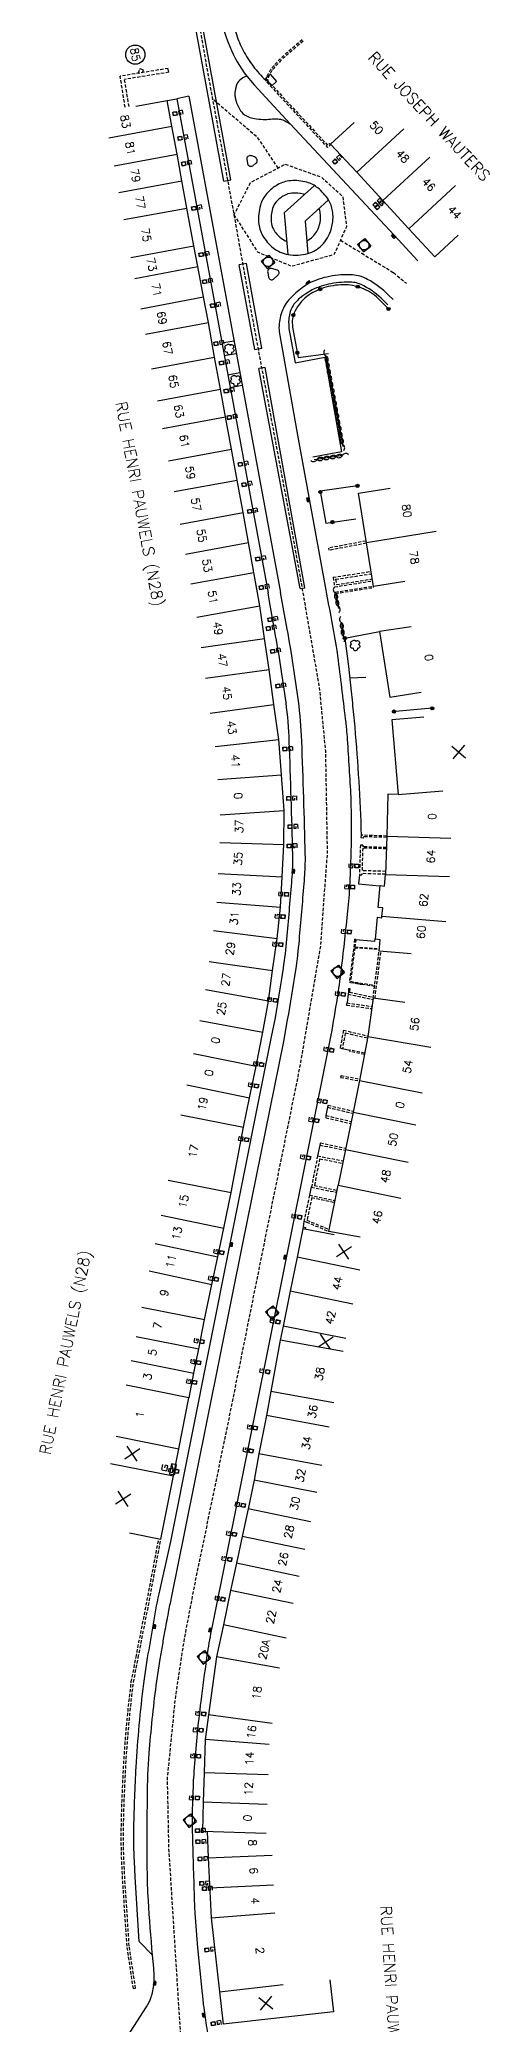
# Model space of a CAD drawing. Header units: millimetres. Extents: x 146015 to 146986, y 143000 to 144000.
# Drawn here: x 146313.3 to 146383.5, y 143226.3 to 143536.3 of the extents above; entities that cross this region are included whole.
import ezdxf
from ezdxf.enums import TextEntityAlignment as Align

# ---------------------------------------------------------------- set-up
doc = ezdxf.new("R2010")
doc.units = ezdxf.units.MM
doc.linetypes.add('DASHED', pattern=[0.75, 0.5, -0.25])
doc.layers.get('0').update_dxf_attribs({"linetype": 'CONTINUOUS'})
for name, color, linetype in [('W0001', 6, 'DASHED'), ('W0008', 7, 'CONTINUOUS'), ('W0017', 7, 'CONTINUOUS'), ('W0100', 7, 'CONTINUOUS'), ('W0105', 7, 'CONTINUOUS'), ('W0112', 1, 'DASHED'), ('W0300', 7, 'CONTINUOUS'), ('W0310', 3, 'CONTINUOUS'), ('W0322', 7, 'CONTINUOUS'), ('W0400', 7, 'CONTINUOUS'), ('W0412', 7, 'CONTINUOUS'), ('W0420', 7, 'CONTINUOUS'), ('W0432', 7, 'CONTINUOUS'), ('W0989', 7, 'CONTINUOUS'), ('W0991', 7, 'CONTINUOUS'), ('W1102', 7, 'CONTINUOUS'), ('W1471', 7, 'CONTINUOUS')]:
    doc.layers.add(name, color=color, linetype=linetype)
doc.styles.get("Standard").update_dxf_attribs({"font": 'romans.shx', "width": 0.85})

# ---------------------------------------------------------------- blocks, each defined once
blk = doc.blocks.new('T400')
for p, q in [((-0.15, 0.3), (0.15, 0.3)), ((-0.15, -0.25), (-0.15, 0.3)), ((-0.15, 0.15), (0.15, 0.15)), ((-0.15, 0), (0.15, 0)), ((0.15, 0.3), (0.15, -0.25)), ((-0.15, -0.15), (0.15, -0.15)), ((-0.15, -0.25), (-0.15, -0.3)), ((-0.15, -0.3), (0.15, -0.3)), ((0.15, -0.3), (0.15, -0.25))]:
    blk.add_line(p, q)
blk = doc.blocks.new('T412')
for p, q in [((-0.3, 1.2), (0.3, 1.2)), ((-0.3, 1.2), (-0.3, 0.6)), ((-0.3, 0.6), (0.3, 0.6)), ((-0.3, 0.3), (0.3, 0.3)), ((-0.3, -0.3), (-0.3, 0.3)), ((0, 0.9), (0.3, 0.9)), ((0.3, 0.9), (0.3, 0.6)), ((0.3, 0.3), (0.3, -0.3)), ((0.3, -0.3), (-0.3, -0.3))]:
    blk.add_line(p, q)
blk.add_ellipse((0, 0), major_axis=(0.212, 0.212), ratio=1, start_param=5.497787, end_param=11.780972)
blk = doc.blocks.new('T420')
for p, q in [((0.75, 0.75), (-0.75, 0.75)), ((-0.75, 0.75), (-0.75, -0.75)), ((0.75, 0.75), (0.75, -0.75)), ((0.75, -0.75), (-0.75, -0.75))]:
    blk.add_line(p, q)
blk.add_ellipse((0, 0), major_axis=(-0.53, 0.53), ratio=1, start_param=3.926991, end_param=10.210176)
blk = doc.blocks.new('T300')
for p, q in [((-0.8, 0.51), (-0.86, 0.34)), ((-0.86, 0.34), (-0.86, 0.17)), ((-0.86, 0.17), (-0.74, 0.06)), ((-0.69, 0.63), (-0.8, 0.51)), ((-0.8, -0.06), (-0.74, 0.06)), ((-0.74, 0.06), (-0.69, 0.11)), ((-0.57, 0.69), (-0.69, 0.63)), ((-0.46, 0.69), (-0.57, 0.69)), ((-0.29, 0.63), (-0.46, 0.69)), ((-0.29, 0.63), (-0.17, 0.74)), ((-0.23, 0.57), (-0.29, 0.63)), ((-0.17, 0.74), (-0.06, 0.8)), ((-0.06, 0.8), (0.06, 0.8)), ((0.06, 0.8), (0.23, 0.74)), ((0.23, 0.74), (0.34, 0.63)), ((0.34, 0.63), (0.4, 0.51)), ((0.46, 0.46), (0.34, 0.46)), ((0.4, 0.51), (0.4, 0.46)), ((0.57, 0.4), (0.46, 0.46)), ((0.57, 0.4), (0.69, 0.29)), ((0.69, 0.29), (0.74, 0.17)), ((0.74, 0.06), (0.69, -0.17)), ((0.74, 0.17), (0.74, 0.06)), ((-0.8, -0.17), (-0.8, -0.06)), ((-0.8, -0.23), (-0.8, -0.17)), ((-0.74, -0.34), (-0.8, -0.23)), ((-0.69, -0.4), (-0.74, -0.34)), ((-0.51, -0.46), (-0.69, -0.4)), ((-0.4, -0.46), (-0.51, -0.46)), ((-0.4, -0.46), (-0.34, -0.46)), ((-0.34, -0.46), (-0.34, -0.4)), ((-0.34, -0.51), (-0.34, -0.46)), ((-0.29, -0.63), (-0.34, -0.51)), ((-0.17, -0.74), (-0.29, -0.63)), ((-0.06, -0.8), (-0.17, -0.74)), ((0.06, -0.8), (-0.06, -0.8)), ((0.17, -0.74), (0.06, -0.8)), ((0.23, -0.69), (0.17, -0.74)), ((0.29, -0.46), (0.23, -0.46)), ((0.29, -0.63), (0.23, -0.69)), ((0.46, -0.4), (0.29, -0.46)), ((0.34, -0.51), (0.29, -0.63)), ((0.34, -0.51), (0.34, -0.46)), ((0.57, -0.34), (0.46, -0.4)), ((0.63, -0.29), (0.57, -0.34)), ((0.69, -0.17), (0.63, -0.29))]:
    blk.add_line(p, q)
blk = doc.blocks.new('T432')
at = {"flags": 128}
for points in [[(0.8, 0.8), (-0.8, 0.8)], [(-0.8, 0.8), (-0.8, 0)], [(0.8, 0.8), (-0.8, 0)], [(-0.8, 0), (0.8, 0)], [(-0.4, 2.1), (-0.4, 1.3)], [(-0.4, 1.3), (0.4, 1.3)], [(-0.39, 2.1), (0.41, 2.1)], [(0, 1.7), (0.4, 1.7)], [(0.4, 1.3), (0.4, 1.7)], [(0.8, 0), (0.8, 0.8)]]:
    blk.add_lwpolyline(points, dxfattribs=at)
blk = doc.blocks.new('t322o')
at = {"color": 0, "linetype": 'Continuous'}
for radius in [0.25, 0.15]:
    blk.add_circle((0, 0), radius, dxfattribs=at)
blk = doc.blocks.new('t310o')
at = {"color": 0, "linetype": 'Continuous'}
for centre, start, end in [((-0.5, 0.38), 216.8699, 323.1304), ((0.5, -0.37), 36.8699, 143.1303)]:
    blk.add_arc(centre, 0.625, start, end, dxfattribs=at)
blk = doc.blocks.new('t991o')
at = {"color": 0, "linetype": 'Continuous'}
for p, q in [((-1, 1), (1, -1)), ((-1, -1), (1, 1))]:
    blk.add_line(p, q, dxfattribs=at)
blk = doc.blocks.new('T1471')
at = {"color": 0, "linetype": 'Continuous', "flags": 128}
blk.add_lwpolyline([(-0.75, -0.5), (-0.75, 0.5), (0.75, 0.5), (0.75, -0.5), (-0.75, -0.5)], dxfattribs=at)

msp = doc.modelspace()

# ---------------------------------------------------------------- linework, layer by layer
at = {"layer": 'W0001', "flags": 128}
for points in [[(146322.87, 143621.07), (146327.57, 143594.36), (146331.92, 143570.92), (146337.03, 143545.48), (146339.3, 143532.31), (146343.62, 143508.95), (146347.32, 143503.16), (146352.6, 143500.94), (146359.3, 143502.8), (146361.26, 143507.16), (146360.66, 143511.76), (146357.32, 143514.79), (146351.65, 143516.84), (146346.16, 143513.95), (146343.62, 143508.95)], [(146350.54, 143516.26), (146347.36, 143520.98), (146340.27, 143527.06)], [(146343.62, 143508.95), (146346.51, 143492.72), (146348.97, 143479.57), (146352.11, 143462.75), (146354.57, 143448.83), (146356.95, 143435.11), (146357.91, 143425.18), (146358.19, 143409.36), (146357.12, 143394.72), (146353.88, 143375.78), (146348.38, 143348.59), (146342.5, 143319.37), (146337.58, 143295.61), (146335.87, 143286.7), (146334.47, 143277.59), (146333.19, 143264.74), (146333.42, 143253.69), (146335.44, 143221.69), (146335.74, 143218.4), (146329.5, 143216.51), (146314.37, 143217.08)], [(146360.28, 143504.98), (146363.6, 143502.96)]]:
    msp.add_lwpolyline(points, dxfattribs=at)
at = {"layer": 'W0001'}
msp.add_lwpolyline([(146363.6, 143502.96), (146368.55, 143499.93), (146370.58, 143498.26)], dxfattribs=at)
at = {"layer": 'W0008', "flags": 128}
for points in [[(146342.06, 143514.19), (146343.16, 143514.42), (146337.7, 143544.02), (146336.62, 143543.79)], [(146342.06, 143514.19), (146336.62, 143543.79)], [(146341.43, 143540.43), (146341.56, 143539.77), (146341.71, 143539.11), (146341.87, 143538.46), (146342.06, 143537.81), (146342.26, 143537.17), (146342.47, 143536.53), (146342.71, 143535.9), (146342.96, 143535.27), (146343.23, 143534.65), (146343.52, 143534.04), (146343.83, 143533.44), (146344.15, 143532.85), (146344.49, 143532.27), (146344.85, 143531.71), (146345.23, 143531.15), (146345.63, 143530.61), (146346.19, 143529.92), (146346.76, 143529.26), (146347.96, 143527.96)], [(146347.96, 143527.96), (146352.42, 143523.17), (146368.65, 143505.76), (146372.37, 143501.79)], [(146336.57, 143527.47), (146334.68, 143527.08)], [(146336.57, 143527.47), (146350.88, 143449.99), (146350.88, 143449.99)], [(146358.82, 143506.68), (146358.99, 143507.39)], [(146346.89, 143487.92), (146347.97, 143488.15), (146345.56, 143501.37), (146344.46, 143501.15)], [(146346.89, 143487.92), (146344.46, 143501.15)], [(146354.7, 143450.69), (146348.52, 143485.09), (146347.53, 143484.93)], [(146353.95, 143450.57), (146347.53, 143484.93)], [(146353.95, 143450.57), (146354.7, 143450.69)], [(146351.1, 143448.83), (146350.88, 143449.99)], [(146337.92, 143238.28), (146338.66, 143231.11)]]:
    msp.add_lwpolyline(points, dxfattribs=at)
for points in [[(146345.61, 143517.64), (146345.73, 143516.97, 0.549838), (146346.55, 143516.63), (146347.06, 143517.01, 0.334466), (146347.23, 143517.6, 0.203523), (146346.84, 143518, 0.046949), (146346.25, 143518.19, 0.50177), (146345.61, 143517.64, 1.623019)], [(146358.99, 143507.39, 0.086648), (146359.03, 143509.57, 0.103921), (146358.39, 143511.28, 0.078903), (146356.73, 143513.15, 0.102621), (146355.02, 143514.04, 0.090876), (146352.49, 143514.28, 0.108415), (146350.45, 143513.65, 0.04135), (146349.56, 143513.04, 0.040134), (146348.76, 143512.28, 0.114081), (146347.76, 143510.46, 0.085913), (146347.48, 143507.74, 0.114073), (146348.09, 143505.74, 0.092697), (146349.76, 143503.79, 0.130805), (146352.09, 143502.75, 0.107038), (146355.18, 143502.92, 0.133887), (146357.36, 143504.21, 0.117296), (146358.82, 143506.68)], [(146350.41, 143500.32), (146349.48, 143500.56, 0.572871), (146348.89, 143499.97), (146349.03, 143499.22, 0.564696), (146349.81, 143498.92), (146350.53, 143499.58, 0.543585), (146350.41, 143500.32, -463.648312)], [(146352.01, 143383.2, 0.008349), (146353.29, 143390.98, 0.01419), (146353.84, 143395.66, 0.001312), (146354.59, 143404.47, 0.006398), (146354.72, 143406.33, 0.020656), (146354.77, 143409.02, 0.00294), (146354.22, 143426.77, 0.02335), (146353.7, 143433.03, 0.01264), (146351.94, 143444.25), (146351.1, 143448.83)], [(146358.77, 143380.83), (146351.79, 143346.06), (146344.26, 143308.71), (146340.36, 143289.28, 0.005379), (146339.63, 143285.41, 0.010958), (146339.33, 143283.5, 0.001047), (146338.43, 143276.71, 0.003445), (146338.18, 143274.64, 0.012277), (146337.33, 143265.29, 0.016008), (146337.09, 143258.1, 0.007073), (146337.11, 143256.39, 0.00118), (146337.41, 143246.15, 0.008457), (146337.52, 143243.7, 0.003833), (146337.92, 143238.28)], [(146338.66, 143231.11, 0.005836), (146338.9, 143228.91, 0.008451), (146339.11, 143227.4, 0.000211), (146339.37, 143225.7, 0.003835), (146339.38, 143225.61, 0.009087), (146339.62, 143224.39, 0.007515), (146339.94, 143222.93, 0.006081), (146340.44, 143220.99, 0.006285), (146340.96, 143219.13, 0.000971), (146341.16, 143218.45, 0.000073), (146343.84, 143209.45, 0.000747), (146344.01, 143208.88, 0.000187), (146344.7, 143206.59)]]:
    msp.add_lwpolyline(points, format="xyb", dxfattribs=at)
at = {"layer": 'W0008'}
for points in [[(146355.32, 143498.27), (146354.27, 143497.53), (146353.76, 143497.15), (146353.27, 143496.75), (146352.81, 143496.33), (146352.59, 143496.11), (146352.38, 143495.89), (146352.17, 143495.65), (146351.98, 143495.41), (146351.8, 143495.16), (146351.63, 143494.9), (146351.48, 143494.63), (146351.34, 143494.36), (146351.22, 143494.08), (146351.1, 143493.79), (146351, 143493.49), (146350.91, 143493.19), (146350.84, 143492.89), (146350.78, 143492.58), (146350.73, 143492.27), (146350.69, 143491.96), (146350.67, 143491.65), (146350.66, 143491.33), (146350.67, 143491.02), (146350.69, 143490.71), (146350.72, 143490.41), (146350.77, 143490.11)], [(146350.77, 143490.11), (146353.57, 143474.52)], [(146361.87, 143417.99), (146361.91, 143414.44), (146361.92, 143412.67), (146361.91, 143410.9), (146361.87, 143409.13), (146361.82, 143407.36), (146361.68, 143403.81)], [(146351.39, 143379.86), (146352.01, 143383.2)], [(146331.48, 143279.27), (146332.09, 143283.34)]]:
    msp.add_lwpolyline(points, dxfattribs=at)
for points in [[(146368.49, 143495.72), (146367.78, 143496.42, 0.067693), (146364.49, 143498.88, 0.113041), (146362.12, 143499.57, 0.061546), (146358.55, 143499.33, 0.064771), (146355.32, 143498.27, 0.073249)], [(146353.57, 143474.52), (146357.99, 143450.31, -0.002098), (146359.67, 143440.92, -0.012448), (146359.9, 143439.34, -0.000673), (146361.08, 143429.64, -0.006677), (146361.19, 143428.66, -0.007338), (146361.32, 143426.99, -0.001362), (146361.87, 143417.99, -0.013134)], [(146361.68, 143403.81, -0.00768), (146361.31, 143399.7, -0.003497), (146360.31, 143390.7, -0.010013), (146359.75, 143386.67, -0.002729), (146358.77, 143380.83)], [(146332.09, 143283.34, -0.001745), (146332.49, 143285.64, -0.001745), (146332.9, 143287.94, -0.002008), (146333.47, 143290.96, -0.002696), (146333.91, 143293.21), (146335.94, 143303.23), (146345.02, 143348.26), (146351.39, 143379.86, -0.764998)], [(146330.9, 143237.1, -0.004629), (146330.25, 143245.65, -0.014816), (146330.09, 143250.59, -0.000972), (146330.08, 143255.58, -0.000769), (146330.1, 143261.9, -0.018798), (146330.38, 143268.64, -0.011866), (146331.48, 143279.27)], [(146315.38, 143220.22), (146318.63, 143219.47, 0.019215), (146321.2, 143218.99, 0.07721), (146321.86, 143218.99, 0.055169), (146323.55, 143219.46, 0.155427), (146324.04, 143219.86), (146329.98, 143229.05, 0.065205), (146330.68, 143230.54, 0.050094), (146331.14, 143232.64, 0.033189), (146331.18, 143233.57, 0.019581), (146331.09, 143235.14), (146330.9, 143237.1)]]:
    msp.add_lwpolyline(points, format="xyb", dxfattribs=at)
at = {"layer": 'W0017', "flags": 128}
for points in [[(146341.22, 143549.28), (146341.82, 143545.91), (146342.18, 143545.99), (146343.29, 143539.88, 0.036356), (146344.01, 143537.1, 0.039216), (146345.05, 143534.65, 0.041489), (146346.62, 143532.18, 0.041489), (146348.58, 143530)], [(146345.63, 143530.61, 0.104188), (146344.48, 143529.94, 0.143776), (146343.98, 143529.11, 0.033053), (146343.77, 143528.08, 0.064015), (146343.77, 143527.54, 0.024428), (146343.83, 143527.21, 0.014594), (146343.97, 143526.66, 0.097742), (146344.81, 143525.03, 0.137348), (146345.88, 143524.26, 0.046079), (146346.81, 143524.01, 0.031791), (146348.19, 143523.86, 0.036977), (146349.33, 143523.9, -0.036689), (146350.49, 143523.94, -0.084104), (146351.24, 143523.78, -0.048463), (146352.42, 143523.17)], [(146354.61, 143512.12, 0.011536), (146354.49, 143512.16, 0.090876), (146352.66, 143512.34, 0.108415), (146351.42, 143511.95, 0.04135), (146350.79, 143511.52, 0.040134), (146350.21, 143510.97, 0.114081), (146349.64, 143509.93, 0.085913), (146349.43, 143507.88, 0.114073), (146349.78, 143506.71, 0.092697), (146350.99, 143505.31, 0.0832), (146351.85, 143504.82)], [(146357.07, 143507.76, 0.086648), (146357.1, 143509.27, 0.07064), (146356.9, 143509.94, 0.07064)], [(146355, 143504.92, 0.101788), (146355.95, 143505.57, 0.117296), (146356.96, 143507.26)], [(146350.09, 143383.55, 0.008349), (146351.35, 143391.27, 0.01419), (146351.89, 143395.84, 0.001312), (146352.65, 143404.64, 0.006398), (146352.77, 143406.44, 0.020656), (146352.81, 143408.97, 0.00294), (146352.27, 143426.7, 0.02335), (146351.76, 143432.77, 0.01264), (146350.01, 143443.9), (146349.11, 143448.85)], [(146361.53, 143438.4), (146361.94, 143434.51, -0.001339), (146362.3, 143430.91, -0.00245), (146362.49, 143428.94, -0.007396), (146363.11, 143420.51, -0.007396), (146363.49, 143412.06)], [(146330.1, 143283.56, 0.019613), (146331.01, 143288.56, -0.019613), (146331.92, 143293.56), (146333.76, 143301.75), (146343.03, 143348.21), (146349.49, 143380.58)], [(146330.9, 143237.1), (146328.84, 143239.24), (146328.18, 143249.34), (146328.07, 143251.75, -0.016747), (146327.99, 143257.08, -0.009472), (146328.35, 143266.5, -0.008414), (146328.83, 143273.04, -0.008414), (146329.54, 143279.56)]]:
    msp.add_lwpolyline(points, format="xyb", dxfattribs=at)
for points in [[(146333.18, 143526.83), (146334.68, 143527.08), (146348.95, 143449.91)], [(146356.18, 143513.53), (146351.45, 143509.28), (146352.03, 143502.76)], [(146358.39, 143511.28), (146354.73, 143507.99), (146355.18, 143502.92)], [(146356.96, 143507.26), (146357.07, 143507.76)], [(146341.73, 143488.95), (146343.62, 143489.28)], [(146342.1, 143486.96), (146343.99, 143487.28)], [(146342.65, 143483.99), (146344.54, 143484.32)], [(146343.02, 143482.01), (146344.9, 143482.34)], [(146349.11, 143448.85), (146348.95, 143449.91)], [(146349.49, 143380.58), (146350.09, 143383.55)], [(146329.54, 143279.56), (146330.1, 143283.56)]]:
    msp.add_lwpolyline(points, dxfattribs=at)
at = {"layer": 'W0017'}
for points in [[(146355.82, 143497.23), (146354.85, 143496.61), (146354.38, 143496.28), (146353.94, 143495.94), (146353.73, 143495.76), (146353.53, 143495.58), (146353.34, 143495.39), (146353.17, 143495.2), (146353, 143494.99), (146352.85, 143494.78), (146352.72, 143494.56), (146352.6, 143494.33), (146352.5, 143494.1), (146352.41, 143493.86), (146352.34, 143493.61), (146352.28, 143493.36), (146352.24, 143493.09), (146352.21, 143492.83), (146352.18, 143492.56), (146352.17, 143492.29), (146352.18, 143491.74), (146352.22, 143491.19), (146352.29, 143490.64), (146352.38, 143490.12)], [(146352.38, 143490.12), (146353.18, 143485.84), (146357.8, 143486.7), (146360.43, 143471.95), (146355.93, 143471.13)], [(146364.23, 143436.67), (146361.75, 143436.59)]]:
    msp.add_lwpolyline(points, dxfattribs=at)
msp.add_lwpolyline([(146367.68, 143494.9), (146366.97, 143495.6, 0.067693), (146363.93, 143497.87, 0.113041), (146362.05, 143498.42, 0.061546), (146358.77, 143498.2, 0.064771), (146355.82, 143497.23)], format="xyb", dxfattribs=at)
at = {"layer": 'W0100'}
for p, q in [((146362.38, 143523.4), (146358.72, 143520.01)), ((146375.02, 143502.39), (146378.67, 143505.8)), ((146363.08, 143465.46), (146368.02, 143466.26)), ((146370.34, 143451.69), (146365.4, 143450.92)), ((146369.25, 143418.4), (146367.68, 143418.45)), ((146366.16, 143400.77), (146366.44, 143404.18)), ((146366.44, 143404.18), (146367.15, 143404.12)), ((146366.86, 143400.71), (146366.16, 143400.77)), ((146365.74, 143395.8), (146366.03, 143399.23)), ((146366.03, 143399.23), (146366.73, 143399.17)), ((146366.45, 143395.74), (146365.74, 143395.8)), ((146371.29, 143393.55), (146366.3, 143393.96)), ((146370.3, 143385.91), (146365.35, 143386.59)), ((146327.31, 143303.08), (146332.21, 143302.1))]:
    msp.add_line(p, q, dxfattribs=at)
at = {"layer": 'W0100', "flags": 128}
for points in [[(146328.27, 143525.92), (146333.18, 143526.83)], [(146347.69, 143447.9), (146346.75, 143453.07), (146345.92, 143457.76), (146345.06, 143462.45), (146344.13, 143467.52), (146343.25, 143472.33), (146342.32, 143477.39), (146341.53, 143481.72), (146340.6, 143486.7), (146339.63, 143492.13), (146338.88, 143496.14), (146337.97, 143500.91), (146337.34, 143504.14), (146336.27, 143510.01), (146335.5, 143514.26), (146334.73, 143518.44), (146333.93, 143522.79), (146333.18, 143526.83)], [(146358.72, 143520.01), (146362.8, 143515.6), (146370.92, 143506.76), (146375.02, 143502.39)], [(146365.4, 143450.92), (146364.33, 143457.75), (146363.08, 143465.46)], [(146351.46, 143415.92), (146351.07, 143421.51), (146350.63, 143427.01), (146349.83, 143432.48), (146349.11, 143437.94), (146348.42, 143442.78), (146347.69, 143447.9)], [(146371.32, 143444.6), (146366.38, 143443.85)], [(146366.38, 143443.85), (146367.95, 143433.64)], [(146367.95, 143433.64), (146372.89, 143434.4)], [(146373.28, 143430.49), (146368.29, 143430.08)], [(146368.29, 143430.08), (146369.25, 143418.4)], [(146367.68, 143418.45), (146367.49, 143411.92), (146367.3, 143405.94)], [(146335.02, 143316.22), (146336.6, 143324.19), (146336.61, 143324.2), (146337.38, 143328.03), (146338.14, 143331.83), (146339.02, 143336.4), (146340.15, 143341.9), (146341.11, 143346.18), (146342.06, 143350.7), (146343.17, 143356.27), (146345.13, 143366.43), (146346.06, 143371.06), (146347.08, 143375.99), (146347.09, 143375.98), (146348.14, 143381.29), (146349.01, 143386.16)], [(146365.35, 143386.59), (146364.53, 143380.6), (146363.21, 143373.73), (146362.22, 143368.82), (146361.03, 143362.98), (146359.88, 143357.37)], [(146358.42, 143350.18), (146359.88, 143357.37)], [(146354.36, 143350.58), (146353.5, 143346.17)], [(146359.27, 143349.62), (146354.36, 143350.58)], [(146363.34, 143349.26), (146358.42, 143350.18)], [(146353.5, 143346.17), (146352.39, 143340.82), (146351.29, 143335.39)], [(146350.85, 143333.2), (146349.38, 143325.18), (146348.69, 143321.43), (146347.53, 143315.45), (146346.77, 143311.33), (146345.82, 143306.86), (146344.91, 143302.54), (146344.04, 143298.35), (146343.1, 143294.1), (146342.01, 143288.7), (146340.91, 143283.73), (146339.66, 143274.65), (146339.15, 143270.83), (146338.99, 143265.61), (146338.83, 143261.06), (146338.69, 143256.5)], [(146351.29, 143335.39), (146350.85, 143333.2)], [(146332.21, 143302.1), (146334.17, 143311.97), (146335.02, 143316.22)], [(146339.43, 143256.47), (146339.59, 143252.31), (146340.06, 143242.93), (146341.38, 143231.39)], [(146358.61, 143233.25), (146359.17, 143228.28)], [(146341.38, 143231.39), (146341.92, 143226.36)], [(146359.17, 143228.28), (146341.93, 143226.36)]]:
    msp.add_lwpolyline(points, dxfattribs=at)
at = {"layer": 'W0100'}
for points in [[(146349.01, 143386.16), (146349.65, 143390.95), (146350.36, 143395.9), (146350.91, 143400.81), (146351.15, 143405.57), (146351.4, 143410.63), (146351.46, 143415.92)], [(146367.15, 143404.12), (146367.3, 143405.94)], [(146366.73, 143399.17), (146366.74, 143399.38), (146366.86, 143400.71)], [(146366.3, 143393.96), (146366.45, 143395.74)]]:
    msp.add_lwpolyline(points, dxfattribs=at)
at = {"layer": 'W0105'}
msp.add_line((146358.25, 143369.56), (146358, 143368.27), dxfattribs=at)
at = {"layer": 'W0105', "flags": 128}
for points in [[(146363.23, 143405.86), (146363.23, 143405.86), (146363.23, 143405.86), (146363.07, 143404.45), (146366.34, 143404.16)], [(146365.61, 143395.86), (146365.56, 143395.47), (146362.66, 143395.74), (146362.66, 143395.74), (146362.66, 143395.74), (146362.66, 143395.74)], [(146360.57, 143378.75), (146361.71, 143378.49)], [(146357.04, 143363.66), (146356.69, 143361.99)], [(146355.68, 143357.11), (146355.45, 143355.83)], [(146354.55, 143351.73), (146354.42, 143350.87)]]:
    msp.add_lwpolyline(points, dxfattribs=at)
at = {"layer": 'W0105'}
msp.add_lwpolyline([(146361.47, 143387.24), (146361.29, 143385.85)], dxfattribs=at)
at = {"layer": 'W0112'}
for p, q in [((146333.35, 143531.82), (146325.85, 143530.61)), ((146333.45, 143531.23), (146326.54, 143530.11)), ((146328.67, 143531.07), (146328.95, 143531.78)), ((146328.93, 143531.72), (146328.94, 143531.76)), ((146329.36, 143531.18), (146329.51, 143531.56)), ((146363.37, 143410.52), (146363.23, 143405.86)), ((146363.74, 143410.5), (146363.37, 143410.52)), ((146363.49, 143412.06), (146363.44, 143411.63)), ((146363.81, 143411.59), (146363.44, 143411.63)), ((146363.73, 143410.04), (146363.63, 143406.51)), ((146363.74, 143410.5), (146363.73, 143410.24)), ((146363.84, 143411.83), (146363.81, 143411.59)), ((146363.61, 143406.06), (146363.61, 143405.85)), ((146358.34, 143369.88), (146358.25, 143369.56)), ((146358.34, 143369.88), (146362.25, 143368.96)), ((146356.69, 143361.99), (146355.73, 143357.08)), ((146357.01, 143361.53), (146356.19, 143357.32)), ((146355.45, 143355.83), (146354.55, 143351.73)), ((146355.79, 143355.47), (146355.01, 143351.93)), ((146354.42, 143350.87), (146354.36, 143350.58)), ((146354.42, 143350.87), (146354.82, 143350.8)), ((146354.82, 143350.8), (146354.76, 143350.5))]:
    msp.add_line(p, q, dxfattribs=at)
at = {"layer": 'W0112', "flags": 128}
for points in [[(146354.3, 143536.29), (146352.13, 143534.47, 0.040599), (146349.65, 143532.02, 0.084939), (146348.78, 143530.59, 0.00512), (146348.62, 143530.16, 0.047548), (146348.61, 143530.11, 0.120411), (146348.63, 143529.9, 0.107996), (146348.75, 143529.69), (146358.24, 143519.47), (146358.74, 143519.93)], [(146354.46, 143536.09), (146352.29, 143534.27, 0.040599), (146349.84, 143531.85, 0.084939), (146349.02, 143530.49, 0.00512), (146348.86, 143530.07, 0.047548), (146348.86, 143530.07, 0.120411), (146348.87, 143529.98, 0.107996), (146348.93, 143529.87), (146358.25, 143519.83), (146358.56, 143520.12)], [(146328.34, 143283.68, -0.003045), (146329.24, 143288.31, 0.003045), (146330.14, 143292.94), (146331.88, 143302.17)], [(146328.68, 143283.61, -0.003045), (146329.58, 143288.24, 0.003045), (146330.48, 143292.87), (146332.21, 143302.1)], [(146326.92, 143238.52), (146326.22, 143249.23), (146326.11, 143251.65, -0.016747), (146326.03, 143257.12, -0.009472), (146326.39, 143266.62, -0.008414), (146326.88, 143273.22, -0.008414), (146327.59, 143279.8, -0.008414)], [(146327.26, 143238.55), (146326.57, 143249.25), (146326.45, 143251.67, -0.016747), (146326.37, 143257.11, -0.009472), (146326.73, 143266.6, -0.008414), (146327.22, 143273.19, -0.008414), (146327.93, 143279.76)]]:
    msp.add_lwpolyline(points, format="xyb", dxfattribs=at)
for points in [[(146329.51, 143531.56), (146328.95, 143531.78)], [(146333.45, 143531.23), (146333.35, 143531.82)], [(146326.63, 143525.77), (146325.85, 143530.61)], [(146327.23, 143525.87), (146326.54, 143530.11)], [(146358.56, 143520.12), (146358.74, 143519.93)], [(146364.25, 143458), (146358.39, 143456.91), (146358.44, 143456.56)], [(146364.31, 143457.65), (146358.44, 143456.56)], [(146359.1, 143452.34), (146365.04, 143453.27)], [(146359.1, 143452.34), (146359.29, 143451.15), (146359.34, 143450.85)], [(146359.34, 143450.85), (146365.27, 143451.78)], [(146359.46, 143450.03), (146365.4, 143450.96)], [(146359.49, 143449.82), (146365.43, 143450.75)], [(146359.51, 143452.03), (146365.09, 143452.9)], [(146359.51, 143452.03), (146359.64, 143451.2)], [(146359.64, 143451.2), (146365.22, 143452.08)], [(146365.43, 143450.75), (146365.4, 143450.96)], [(146359.46, 143450.03), (146359.49, 143449.82)], [(146367.49, 143411.93), (146363.49, 143412.06)], [(146367.43, 143410.12), (146363.73, 143410.24)], [(146367.43, 143409.92), (146363.73, 143410.04)], [(146367.48, 143411.71), (146363.84, 143411.83)], [(146363.23, 143405.86), (146363.61, 143405.85)], [(146367.3, 143405.95), (146363.61, 143406.06)], [(146367.32, 143406.4), (146363.63, 143406.51)], [(146362.5, 143394.49), (146361.84, 143389.24), (146365.61, 143388.61)], [(146362.66, 143395.77), (146362.48, 143395.79)], [(146362.5, 143394.49), (146366.33, 143394.25)], [(146362.66, 143395.77), (146362.51, 143394.59)], [(146362.51, 143394.59), (146366.33, 143394.35)], [(146365.35, 143386.59), (146366.3, 143393.95)], [(146365.65, 143386.55), (146366.6, 143393.92)], [(146361.21, 143385.5), (146361.29, 143385.85)], [(146361.21, 143385.5), (146365.13, 143384.97)], [(146361.29, 143385.85), (146365.18, 143385.32)], [(146361.47, 143387.24), (146365.32, 143386.38)], [(146361.72, 143388.11), (146361.68, 143387.56)], [(146361.68, 143387.56), (146365.37, 143386.74)], [(146360.35, 143374.52), (146360.29, 143374.23)], [(146360.29, 143374.23), (146363.2, 143373.68)], [(146360.35, 143374.52), (146363.25, 143373.97)], [(146358, 143368.27), (146357.95, 143367.93)], [(146357.95, 143367.93), (146361.85, 143367.02)], [(146358, 143368.27), (146361.92, 143367.35)], [(146358.25, 143369.56), (146362.18, 143368.63)], [(146357.12, 143364), (146357.05, 143363.66)], [(146357.05, 143363.66), (146361, 143362.85)], [(146357.12, 143364), (146361.07, 143363.19)], [(146356.69, 143361.99), (146360.66, 143361.17)], [(146357.01, 143361.53), (146360.58, 143360.8)], [(146355.77, 143357.41), (146355.79, 143357.41)], [(146356.19, 143357.32), (146359.72, 143356.6)], [(146355.45, 143355.83), (146359.4, 143355.02)], [(146355.73, 143357.08), (146359.65, 143356.28)], [(146355.79, 143355.47), (146359.34, 143354.74)], [(146354.95, 143351.64), (146354.55, 143351.73)], [(146354.95, 143351.64), (146358.42, 143350.18)], [(146355.01, 143351.93), (146358.48, 143350.47)], [(146354.76, 143350.5), (146354.36, 143350.58)], [(146331.88, 143302.17), (146332.21, 143302.1)], [(146327.59, 143279.8), (146328.34, 143283.68)], [(146327.93, 143279.76), (146328.68, 143283.61)], [(146327.91, 143231.9), (146326.92, 143238.52)], [(146328.25, 143231.95), (146327.26, 143238.55)], [(146327.91, 143231.9), (146328.25, 143231.95)]]:
    msp.add_lwpolyline(points, dxfattribs=at)
at = {"layer": 'W0112'}
for points in [[(146362.48, 143395.79), (146361.64, 143389.09)], [(146365.59, 143388.43), (146361.64, 143389.09)], [(146361.82, 143389.06), (146363.96, 143388.7)], [(146361.5, 143387.61), (146361.47, 143387.24)], [(146361.54, 143388.13), (146361.5, 143387.61)], [(146361.54, 143388.13), (146361.72, 143388.11)], [(146360.73, 143381.6), (146360.2, 143378.77)], [(146361.02, 143381.18), (146360.56, 143378.71)], [(146360.73, 143381.6), (146364.54, 143380.7)], [(146361.02, 143381.18), (146364.49, 143380.37)], [(146360.56, 143378.71), (146360.2, 143378.77)], [(146361.75, 143378.48), (146361.7, 143378.26)], [(146363.99, 143377.81), (146361.7, 143378.26)], [(146364.03, 143378.03), (146361.75, 143378.48)]]:
    msp.add_lwpolyline(points, dxfattribs=at)
at = {"layer": 'W0310', "flags": 128}
for points in [[(146357.99, 143486.89), (146360.63, 143472.76)], [(146360.56, 143471.36), (146356.15, 143470.67)], [(146359.49, 143449.82), (146359.49, 143449.82), (146359.93, 143447.46)], [(146360.42, 143445.24), (146360.69, 143442.97)]]:
    msp.add_lwpolyline(points, dxfattribs=at)
at = {"layer": 'W0322'}
msp.add_line((146360.94, 143442.86), (146361.53, 143438.4), dxfattribs=at)
at = {"layer": 'W0322', "flags": 128}
msp.add_lwpolyline([(146367.76, 143494.25), (146366.42, 143495.63, 0.095526), (146363.95, 143497.37, 0.098991), (146361.1, 143498.02, 0.073687), (146357.95, 143497.64, 0.082405), (146355.36, 143496.45, 0.126323), (146353.17, 143493.97, 0.164701), (146352.79, 143491.43), (146353.65, 143486.68), (146358.41, 143487.28)], format="xyb", dxfattribs=at)
for points in [[(146362.92, 143466.62), (146357.1, 143465.77), (146357.95, 143460.81), (146362.66, 143461.49)], [(146360.94, 143442.86), (146366.38, 143443.85)]]:
    msp.add_lwpolyline(points, dxfattribs=at)
at = {"layer": 'W0322'}
msp.add_lwpolyline([(146374.61, 143431.88), (146368.3, 143431.34)], dxfattribs=at)
at = {"layer": 'W1102'}
for p, q in [((146324.09, 143520.98), (146333.93, 143522.79)), ((146362.8, 143515.6), (146370.15, 143522.38)), ((146324.89, 143516.63), (146334.73, 143518.44)), ((146366.87, 143511.17), (146374.2, 143517.97)), ((146325.66, 143512.46), (146335.5, 143514.26)), ((146370.92, 143506.76), (146378.25, 143513.56)), ((146326.44, 143508.22), (146336.27, 143510.01)), ((146327.51, 143502.28), (146337.34, 143504.14)), ((146328.16, 143499.01), (146337.97, 143500.91)), ((146329.06, 143494.29), (146338.88, 143496.14)), ((146329.79, 143490.34), (146339.63, 143492.13)), ((146330.76, 143484.9), (146340.6, 143486.7)), ((146331.7, 143479.9), (146341.53, 143481.72)), ((146332.48, 143475.59), (146342.32, 143477.39)), ((146333.41, 143470.52), (146343.25, 143472.33)), ((146334.3, 143465.72), (146344.13, 143467.52)), ((146335.22, 143460.64), (146345.06, 143462.45)), ((146375.2, 143459.49), (146364.33, 143457.75)), ((146336.08, 143455.98), (146345.92, 143457.76)), ((146336.9, 143451.31), (146346.75, 143453.07)), ((146337.85, 143446.11), (146347.69, 143447.9)), ((146338.52, 143441.36), (146348.42, 143442.78)), ((146339.2, 143436.58), (146349.11, 143437.94)), ((146339.92, 143431.1), (146349.83, 143432.48)), ((146340.69, 143425.89), (146350.63, 143427.01)), ((146341.1, 143420.76), (146351.07, 143421.51)), ((146341.48, 143415.23), (146351.46, 143415.92)), ((146341.41, 143410.93), (146351.4, 143410.63)), ((146367.49, 143411.92), (146377.48, 143411.62)), ((146341.16, 143406.08), (146351.15, 143405.57)), ((146367.3, 143405.94), (146377.3, 143405.63)), ((146340.94, 143401.62), (146350.91, 143400.81)), ((146376.71, 143398.55), (146366.74, 143399.38)), ((146340.44, 143397.16), (146350.36, 143395.9)), ((146339.74, 143392.31), (146349.65, 143390.95)), ((146349.01, 143386.16), (146339.17, 143387.93)), ((146338.31, 143383.14), (146348.14, 143381.29)), ((146364.53, 143380.6), (146374.4, 143378.97)), ((146337.29, 143377.98), (146347.09, 143375.98)), ((146336.26, 143373.06), (146346.06, 143371.06)), ((146363.21, 143373.73), (146373.02, 143371.8)), ((146335.32, 143368.36), (146345.13, 143366.43)), ((146362.22, 143368.82), (146372.02, 143366.83)), ((146361.03, 143362.98), (146370.82, 143360.98)), ((146333.36, 143358.19), (146343.17, 143356.27)), ((146332.26, 143352.71), (146342.06, 143350.7)), ((146331.33, 143348.3), (146341.11, 143346.18)), ((146363.29, 143344.14), (146353.5, 143346.17)), ((146330.38, 143344), (146340.15, 143341.9)), ((146362.18, 143338.81), (146352.39, 143340.82)), ((146329.21, 143338.35), (146339.02, 143336.4)), ((146328.33, 143333.76), (146338.14, 143331.83)), ((146360.69, 143331.39), (146350.85, 143333.2)), ((146327.58, 143330), (146337.38, 143328.03)), ((146359.22, 143323.38), (146349.38, 143325.18)), ((146358.52, 143319.58), (146348.69, 143321.43)), ((146325.21, 143318.17), (146335.02, 143316.22)), ((146324.36, 143313.92), (146334.17, 143311.97)), ((146357.36, 143313.59), (146347.53, 143315.45)), ((146356.58, 143309.37), (146346.77, 143311.33)), ((146355.6, 143304.79), (146345.82, 143306.86)), ((146354.7, 143300.49), (146344.91, 143302.54)), ((146353.81, 143296.25), (146344.04, 143298.35)), ((146352.88, 143292.04), (146343.1, 143294.1)), ((146351.8, 143286.63), (146342.01, 143288.7)), ((146350.76, 143281.96), (146340.91, 143283.73)), ((146349.57, 143273.3), (146339.66, 143274.65)), ((146349.13, 143270.02), (146339.15, 143270.83)), ((146348.99, 143265.29), (146338.99, 143265.61)), ((146338.69, 143256.5), (146348.68, 143256.18)), ((146339.59, 143252.31), (146349.58, 143252.75)), ((146340.06, 143242.93), (146350.03, 143243.75)), ((146341.38, 143231.39), (146351.32, 143232.52))]:
    msp.add_line(p, q, dxfattribs=at)
at = {"layer": 'W1102', "flags": 128}
for points in [[(146369.25, 143418.4), (146376.23, 143418.98)], [(146359.88, 143357.37), (146369.68, 143355.38)], [(146361.1, 143333.45), (146351.29, 143335.39)], [(146336.6, 143324.19), (146326.8, 143326.14)], [(146338.83, 143261.06), (146348.83, 143260.7)], [(146339.83, 143247.62), (146349.81, 143248.12)]]:
    msp.add_lwpolyline(points, dxfattribs=at)
at = {"layer": 'W1102'}
msp.add_circle((146328.21, 143533.98), 1.5, dxfattribs=at)

# ---------------------------------------------------------------- block references
at = {"layer": 'W0300', "rotation": 128.4087917435144}
for p in [(146342.89, 143488.08), (146343.85, 143483.2), (146362.54, 143441.84)]:
    msp.add_blockref('T300', p, dxfattribs=at)
at = {"layer": 'W0310'}
for p, rotation in [((146357.99, 143486.89), 280.5910181285355), ((146358.18, 143485.91), 280.5910181285355), ((146358.36, 143484.92), 280.5910181285355), ((146358.54, 143483.94), 280.5910181285355), ((146358.73, 143482.96), 280.5910181285355), ((146358.91, 143481.98), 280.5910181285355), ((146359.09, 143480.99), 280.5910181285355), ((146359.28, 143480.01), 280.5910181285355), ((146359.46, 143479.03), 280.5910181285355), ((146359.65, 143478.04), 280.5910181285355), ((146359.83, 143477.06), 280.5910181285355), ((146360.01, 143476.08), 280.5910181285355), ((146360.2, 143475.09), 280.5910181285355), ((146360.38, 143474.11), 280.5910181285355), ((146360.57, 143473.13), 280.5910181285355), ((146356.61, 143470.75), 188.8739473156493), ((146357.59, 143470.9), 188.8739473156493), ((146358.58, 143471.05), 188.8739473156493), ((146359.57, 143471.21), 188.8739473156493), ((146360.56, 143471.36), 188.8739473156493), ((146359.49, 143449.82), 280.6429016173363), ((146359.67, 143448.83), 280.6429016173363), ((146359.86, 143447.85), 280.6429016173363), ((146360.42, 143445.24), 276.7986984416862), ((146360.54, 143444.24), 276.7986984416862), ((146360.66, 143443.25), 276.7986984416862)]:
    msp.add_blockref('t310o', p, dxfattribs=dict(at, rotation=rotation))
at = {"layer": 'W0322'}
for p, rotation in [((146357.09, 143497.36), 201.2482288962433), ((146362.98, 143497.73), 163.7769859426636), ((146352.9, 143493.32), 252.8991607379153), ((146367.76, 143494.25), 133.9735512332897), ((146353.52, 143487.41), 280.323687895823), ((146357.12, 143465.66), 279.7126146613721), ((146362.92, 143466.62), 188.2507401658511), ((146359.01, 143460.96), 8.297521112006557), ((146360.94, 143442.86), 10.25759196054035), ((146360.94, 143442.86), 277.5543454283243), ((146368.63, 143431.37), 184.8562373661045), ((146374.61, 143431.88), 184.8562373661045)]:
    msp.add_blockref('t322o', p, dxfattribs=dict(at, rotation=rotation))
at = {"layer": 'W0400'}
for p, rotation in [((146368.54, 143505.6), 43.08006375808726), ((146355.22, 143498.38), 125.0656483840446), ((146355.19, 143464.47), 10.34417184663729), ((146352.91, 143406.4), 176.667548823903), ((146343.2, 143348.11), 168.7169289923575), ((146351.62, 143346.12), 168.6396472003896), ((146331.19, 143288.43), 171.8009584922319), ((146339.9, 143287.89), 169.0940909067237), ((146331.26, 143232.73), 174.3850653372977), ((146338.89, 143227.79), 7.820698561137006)]:
    msp.add_blockref('T400', p, dxfattribs=dict(at, rotation=rotation))
at = {"layer": 'W0412'}
for p, rotation in [((146334.4, 143524.77), 280.4653668345421), ((146335.21, 143520.92), 280.4653668345421), ((146335.77, 143516.93), 280.4653668345421), ((146359.42, 143517.27), 312.9925965519269), ((146337.35, 143509.98), 280.4653668345421), ((146365.74, 143510.52), 312.9925965520851), ((146366.01, 143510.15), 312.9925965520851), ((146338.5, 143502.73), 280.4653668345421), ((146339.04, 143498.51), 280.4653668345421), ((146340.28, 143494.78), 280.4653668345421), ((146340.82, 143488.83), 280.4653668345421), ((146341.68, 143485.82), 280.4653668345421), ((146342.41, 143481.43), 280.4653668345421), ((146342.89, 143477.31), 280.4653668345421), ((146344.61, 143469.98), 280.4653668345421), ((146345.21, 143466.82), 280.4653668345421), ((146346.09, 143462.64), 280.4653668345421), ((146347.35, 143455.19), 280.4653668345421), ((146347.89, 143450.74), 280.4653668345421), ((146348.98, 143444.35), 280.3533911547644), ((146349.24, 143445.72), 280.3533911547644), ((146349.66, 143440.79), 279.5791710933973), ((146350.49, 143435.36), 278.1603427472404), ((146351.58, 143425.52), 272.0628252298511), ((146352.18, 143417.81), 271.7689528089469), ((146352.38, 143413.39), 271.6009019745882), ((146352.25, 143410.37), 271.4865797548514), ((146362.82, 143407.26), 87.74043280465546), ((146362.16, 143403.96), 87.74043280465546), ((146351.84, 143402.82), 85.16912867892513), ((146351.29, 143399.34), 85.04935794819357), ((146350.93, 143394.97), 84.25458282310015), ((146361.64, 143396.94), 83.65195916478702), ((146350.09, 143386.27), 80.42366023148571), ((146360.69, 143387.2), 82.1039104517521), ((146358.89, 143378.47), 78.63964720038958), ((146347.93, 143376.23), 78.60803398226214), ((146347.14, 143372.89), 78.60803398226214), ((146357.85, 143370.43), 78.63964720038958), ((146356.56, 143367.47), 78.63964720038958), ((146345.59, 143364.5), 78.60803398226214), ((146355.26, 143361.65), 78.63964720038958), ((146353.89, 143352.4), 78.63964720038958), ((146341.72, 143346.86), 78.6014793933137), ((146340.88, 143342.7), 78.6014793933137), ((146350.49, 143336.04), 78.61447474330063), ((146338.63, 143332.94), 78.6014793933137), ((146338.11, 143329.68), 78.6014793933137), ((146337.46, 143326.59), 78.6014793933137), ((146348.89, 143328.25), 78.61447474330063), ((146346.95, 143319.46), 78.61447474330063), ((146346.3, 143315.89), 78.61447474330063), ((146334.66, 143312.71), 78.6014793933137), ((146345.07, 143307.39), 78.63977070624641), ((146343.7, 143302.85), 78.63977070624641), ((146342.97, 143298.94), 78.63977070624641), ((146341.9, 143292.72), 78.63977070624641), ((146338.89, 143274.8), 83.32045877939193), ((146338.5, 143272.26), 84.11197707203034), ((146338.1, 143268.2), 85.33948210602418), ((146337.91, 143261.68), 88.05866888289096), ((146337.92, 143256.58), 271.3582086284172), ((146338, 143254.84), 271.5575994885462), ((146338.32, 143252.16), 271.6287700425604), ((146338.6, 143248.33), 271.7300343115094), ((146339.02, 143247.53), 271.7517576032017), ((146339.39, 143237.94), 275.9063251189474), ((146340.39, 143226.43), 278.8215885325753)]:
    msp.add_blockref('T412', p, dxfattribs=dict(at, rotation=rotation))
at = {"layer": 'W0420', "rotation": 128.4087917435144}
for p in [(146363.96, 143504.21), (146348.95, 143501.62), (146359.82, 143390.73), (146349.59, 143337.51), (146338.92, 143283.64), (146336.72, 143258.14)]:
    msp.add_blockref('T420', p, dxfattribs=at)
at = {"layer": 'W0432', "rotation": 78.7169289918671}
msp.add_blockref('T432', (146334.5, 143312.93), dxfattribs=at)
at = {"layer": 'W0991'}
for p, rotation in [((146378.74, 143425.06), 274.6970878499613), ((146360.8, 143347.03), 78.8779568967464), ((146357.94, 143332.94), 78.83059063125364), ((146327.73, 143315.46), 78.7160252648691), ((146326.32, 143308.4), 78.77799660293579), ((146348.61, 143229.62), 276.1534353869072)]:
    msp.add_blockref('t991o', p, dxfattribs=dict(at, rotation=rotation))
at = {"layer": 'W1471', "rotation": 312.561633076685}
msp.add_blockref('T1471', (146349.41, 143530.02), dxfattribs=at)

# ---------------------------------------------------------------- texts
at = {"layer": 'W0989'}
for s, rotation, p in [('RUE JOSEPH WAUTERS', 312.9926, (146374.14, 143524.33)), ('RUE HENRI PAUWELS (N28)', 280.4654, (146328.81, 143463.77)), ('RUE HENRI PAUWELS (N28)', 78.6364, (146317.4, 143331.24)), ('RUE HENRI PAUWELS (N28)', 273.6202, (146368.25, 143228.65))]:
    msp.add_text(s, height=1.75, rotation=rotation, dxfattribs=at).set_placement(p, align=Align.MIDDLE)
at = {"layer": 'W0991'}
for s, rotation, p in [('85', 280.4245, (146328.21, 143533.98)), ('83', 280.4338, (146326.67, 143523.54)), ('50', 312.8031, (146365.9, 143522.55)), ('81', 280.4338, (146327.44, 143519.35)), ('48', 312.5784, (146369.99, 143518.12)), ('79', 280.4541, (146328.23, 143515.09)), ('46', 312.5784, (146374.05, 143513.7)), ('77', 280.3322, (146329, 143510.88)), ('44', 313.1298, (146378.09, 143509.35)), ('75', 280.2543, (146329.92, 143505.8)), ('73', 281.1535, (146330.78, 143501.21)), ('71', 280.8266, (146331.55, 143497.21)), ('69', 280.4805, (146332.37, 143492.86)), ('67', 280.1645, (146333.23, 143488.16)), ('65', 280.5837, (146334.18, 143482.94)), ('63', 280.3237, (146335.04, 143478.29)), ('61', 280.3776, (146335.9, 143473.6)), ('59', 280.427, (146336.8, 143468.66)), ('57', 280.354, (146337.71, 143463.72)), ('80', 279.2244, (146370.62, 143462.72)), ('55', 280.4447, (146338.6, 143458.85)), ('78', 278.9035, (146371.78, 143455.43)), ('53', 279.9873, (146339.45, 143454.18)), ('51', 280.3298, (146340.33, 143449.24)), ('49', 278.093, (146341.13, 143444.35)), ('47', 278.1407, (146341.83, 143439.39)), ('0', 278.9035, (146374.08, 143439.8)), ('45', 277.4562, (146342.53, 143434.25)), ('43', 278.3416, (146343.28, 143428.87)), ('41', 274.5696, (146343.88, 143423.61)), ('0', 273.9905, (146344.28, 143418.21)), ('37', 89.431, (146344.43, 143413.42)), ('0', 88.3454, (146374.58, 143414.98)), ('35', 87.1104, (146344.28, 143408.38)), ('64', 88.2167, (146374.39, 143408.72)), ('33', 87.0928, (146344.04, 143403.65)), ('62', 85.2783, (146373.27, 143401.9)), ('31', 83.6006, (146343.67, 143399.08)), ('60', 85.1402, (146372.86, 143396.92)), ('29', 81.8861, (146343.06, 143394.34)), ('27', 82.4216, (146342.4, 143389.49)), ('25', 79.8193, (146341.69, 143384.99)), ('56', 82.2096, (146371.86, 143382.55)), ('0', 78.8284, (146340.75, 143380.01)), ('54', 79.0837, (146370.76, 143375.92)), ('0', 78.2523, (146339.72, 143374.94)), ('19', 78.6369, (146338.73, 143370.12)), ('0', 78.6346, (146369.58, 143369.91)), ('17', 79.0962, (146337.28, 143362.7)), ('50', 78.466, (146368.48, 143364.51)), ('48', 78.4768, (146367.31, 143358.78)), ('15', 78.6897, (146335.75, 143354.86)), ('46', 78.5324, (146366.01, 143352.38)), ('13', 78.164, (146334.73, 143349.88)), ('11', 77.4104, (146333.79, 143345.52)), ('44', 78.3073, (146359.8, 143342.08)), ('9', 78.3789, (146332.73, 143340.57)), ('7', 79.0664, (146331.71, 143335.47)), ('42', 78.5487, (146358.7, 143336.71)), ('5', 78.7437, (146330.9, 143331.29)), ('3', 78.5923, (146330.13, 143327.51)), ('38', 79.5712, (146357, 143327.92)), ('1', 78.7502, (146328.94, 143321.57)), ('36', 79.651, (146355.92, 143322.03)), ('34', 79.0277, (146354.99, 143317.14)), ('32', 79.4979, (146354.02, 143312.05)), ('30', 77.926, (146353.15, 143307.69)), ('28', 78.2087, (146352.21, 143303.26)), ('26', 78.1775, (146351.32, 143298.99)), ('24', 77.5136, (146350.41, 143294.77)), ('22', 78.6779, (146349.4, 143289.96)), ('20A', 77.493, (146348.34, 143284.87)), ('18', 82.128, (146347.2, 143278.1)), ('16', 82.3977, (146346.36, 143271.98)), ('14', 88.312, (146346.06, 143267.82)), ('12', 87.9745, (146345.91, 143263.1)), ('0', 88.1877, (146345.76, 143258.55)), ('8', 272.1403, (146346.51, 143254.68)), ('6', 272.8776, (146346.7, 143250.32)), ('4', 272.8776, (146346.93, 143245.63)), ('2', 276.5208, (146347.69, 143237.84))]:
    msp.add_text(s, height=1.25, rotation=rotation, dxfattribs=at).set_placement(p, align=Align.MIDDLE)

doc.saveas('drawing.dxf')
